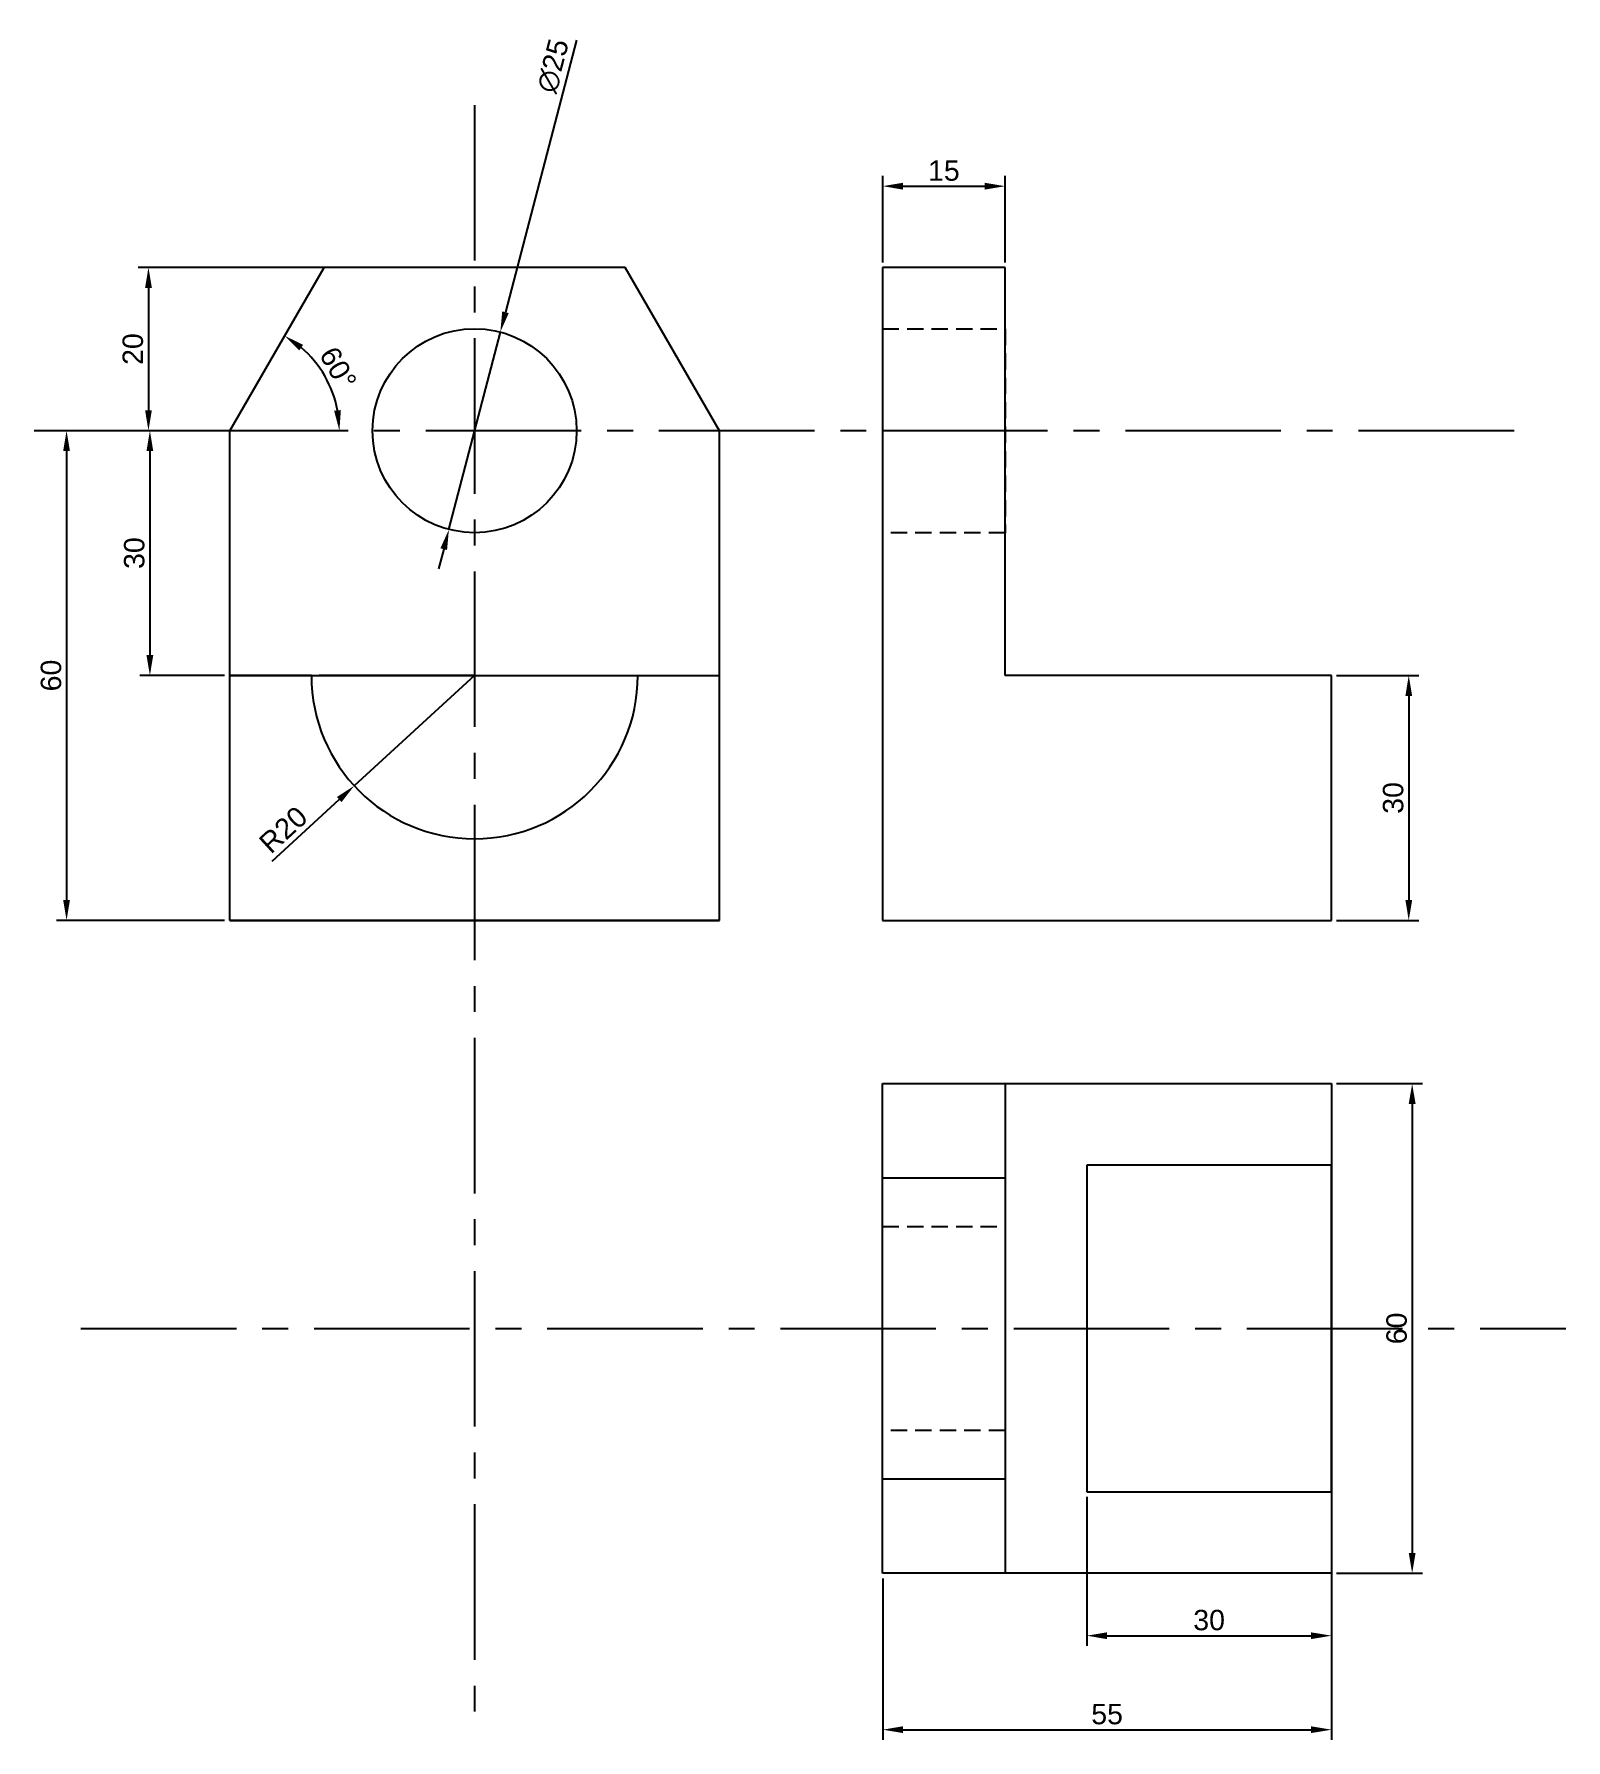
# Model space of a CAD drawing. Header units: millimetres. Extents: x 3296 to 3484, y 1300 to 1509.
import ezdxf

# ---------------------------------------------------------------- set-up
doc = ezdxf.new("R2010")
doc.units = ezdxf.units.MM
doc.linetypes.add('CENTER2', pattern=[28.575, 19.05, -3.175, 3.175, -3.175])
doc.linetypes.add('JIS_02_2.0', pattern=[3, 2, -1])
doc.styles.get("Standard").update_dxf_attribs({"font": 'arial.ttf'})
doc.dimstyles.new('ISO-25', dxfattribs={"dimtxt": 2.5, "dimasz": 2.5, "dimexe": 1.25, "dimexo": 0.625, "dimtad": 1, "dimtxsty": 'Standard', "dimcen": 2.5, "dimadec": 0, "dimazin": 0, "dimtfac": 1, "dimtmove": 0, "dimatfit": 3, "dimfxl": 1, "dimarcsym": 0})

# ---------------------------------------------------------------- blocks, each defined once
blk = doc.blocks.new('*D2')
at = {"color": 0, "lineweight": -2, "transparency": 16777216}
for p, q in [((3455.64, 1430.18), (3465.73, 1430.18)), ((3464.48, 1427.68), (3464.48, 1402.68)), ((3455.64, 1400.18), (3465.73, 1400.18))]:
    blk.add_line(p, q, dxfattribs=at)
at = {"color": 0, "transparency": 16777216}
for points in [[(3464.07, 1427.68), (3464.9, 1427.68), (3464.48, 1430.18)], [(3464.07, 1402.68), (3464.9, 1402.68), (3464.48, 1400.18)]]:
    blk.add_solid(points, dxfattribs=at)
at = {"layer": 'Defpoints', "color": 0, "transparency": 16777216}
for p in [(3455.02, 1430.18), (3455.02, 1400.18), (3464.48, 1400.18)]:
    blk.add_point(p, dxfattribs=at)
at = {"color": 0, "transparency": 16777216, "insert": (3462.58, 1415.18), "char_height": 2.5, "attachment_point": 5, "rotation": 90}
blk.add_mtext('30', dxfattribs=at)
blk = doc.blocks.new('*D3')
at = {"color": 0, "lineweight": -2, "transparency": 16777216}
for p, q in [((3319.39, 1480.18), (3308.8, 1480.18)), ((3310.05, 1477.68), (3310.05, 1462.68)), ((3319.39, 1460.18), (3308.8, 1460.18))]:
    blk.add_line(p, q, dxfattribs=at)
at = {"color": 0, "transparency": 16777216}
for points in [[(3309.64, 1477.68), (3310.47, 1477.68), (3310.05, 1480.18)], [(3309.64, 1462.68), (3310.47, 1462.68), (3310.05, 1460.18)]]:
    blk.add_solid(points, dxfattribs=at)
at = {"layer": 'Defpoints', "color": 0, "transparency": 16777216}
for p in [(3320.02, 1480.18), (3310.05, 1460.18), (3320.02, 1460.18)]:
    blk.add_point(p, dxfattribs=at)
at = {"color": 0, "transparency": 16777216, "insert": (3308.15, 1470.18), "char_height": 2.5, "attachment_point": 5, "rotation": 90}
blk.add_mtext('20', dxfattribs=at)
blk = doc.blocks.new('*D4')
at = {"color": 0, "lineweight": -2, "transparency": 16777216}
for p, q in [((3319.39, 1460.18), (3308.98, 1460.18)), ((3310.23, 1457.68), (3310.23, 1432.68)), ((3319.39, 1430.18), (3308.98, 1430.18))]:
    blk.add_line(p, q, dxfattribs=at)
at = {"color": 0, "transparency": 16777216}
for points in [[(3309.81, 1457.68), (3310.64, 1457.68), (3310.23, 1460.18)], [(3309.81, 1432.68), (3310.64, 1432.68), (3310.23, 1430.18)]]:
    blk.add_solid(points, dxfattribs=at)
at = {"layer": 'Defpoints', "color": 0, "transparency": 16777216}
for p in [(3320.02, 1460.18), (3310.23, 1430.18), (3320.02, 1430.18)]:
    blk.add_point(p, dxfattribs=at)
at = {"color": 0, "transparency": 16777216, "insert": (3308.32, 1445.18), "char_height": 2.5, "attachment_point": 5, "rotation": 90}
blk.add_mtext('30', dxfattribs=at)
blk = doc.blocks.new('*D6')
at = {"color": 0, "lineweight": -2, "transparency": 16777216}
for p, q in [((3400.02, 1480.8), (3400.02, 1491.39)), ((3415.02, 1480.8), (3415.02, 1491.39)), ((3402.52, 1490.14), (3412.52, 1490.14))]:
    blk.add_line(p, q, dxfattribs=at)
at = {"color": 0, "transparency": 16777216}
for points in [[(3402.52, 1490.56), (3402.52, 1489.72), (3400.02, 1490.14)], [(3412.52, 1490.56), (3412.52, 1489.72), (3415.02, 1490.14)]]:
    blk.add_solid(points, dxfattribs=at)
at = {"layer": 'Defpoints', "color": 0, "transparency": 16777216}
for p in [(3415.02, 1490.14), (3400.02, 1480.18), (3415.02, 1480.18)]:
    blk.add_point(p, dxfattribs=at)
at = {"color": 0, "transparency": 16777216, "insert": (3407.52, 1492.04), "char_height": 2.5, "attachment_point": 5}
blk.add_mtext('15', dxfattribs=at)
blk = doc.blocks.new('*D7')
at = {"color": 0, "lineweight": -2, "transparency": 16777216}
for p, q in [((3425.02, 1329.55), (3425.02, 1311.28)), ((3455.02, 1329.55), (3455.02, 1311.28)), ((3427.52, 1312.53), (3452.52, 1312.53))]:
    blk.add_line(p, q, dxfattribs=at)
at = {"color": 0, "transparency": 16777216}
for points in [[(3427.52, 1312.94), (3427.52, 1312.11), (3425.02, 1312.53)], [(3452.52, 1312.94), (3452.52, 1312.11), (3455.02, 1312.53)]]:
    blk.add_solid(points, dxfattribs=at)
at = {"layer": 'Defpoints', "color": 0, "transparency": 16777216}
for p in [(3425.02, 1330.18), (3455.02, 1330.18), (3455.02, 1312.53)]:
    blk.add_point(p, dxfattribs=at)
at = {"color": 0, "transparency": 16777216, "insert": (3440.02, 1314.43), "char_height": 2.5, "attachment_point": 5}
blk.add_mtext('30', dxfattribs=at)
blk = doc.blocks.new('*D8')
at = {"color": 0, "lineweight": -2, "transparency": 16777216}
for p, q in [((3400.02, 1319.55), (3400.02, 1299.76)), ((3455.02, 1319.55), (3455.02, 1299.76)), ((3402.52, 1301.01), (3452.52, 1301.01))]:
    blk.add_line(p, q, dxfattribs=at)
at = {"color": 0, "transparency": 16777216}
for points in [[(3402.52, 1301.43), (3402.52, 1300.6), (3400.02, 1301.01)], [(3452.52, 1301.43), (3452.52, 1300.6), (3455.02, 1301.01)]]:
    blk.add_solid(points, dxfattribs=at)
at = {"layer": 'Defpoints', "color": 0, "transparency": 16777216}
for p in [(3400.02, 1320.18), (3455.02, 1320.18), (3455.02, 1301.01)]:
    blk.add_point(p, dxfattribs=at)
at = {"color": 0, "transparency": 16777216, "insert": (3427.52, 1302.91), "char_height": 2.5, "attachment_point": 5}
blk.add_mtext('55', dxfattribs=at)
blk = doc.blocks.new('*D9')
at = {"color": 0, "lineweight": -2, "transparency": 16777216}
for p, q in [((3362.49, 1508.04), (3353.8, 1474.69)), ((3346.87, 1448.08), (3353.17, 1472.27)), ((3346.23, 1445.66), (3345.6, 1443.24))]:
    blk.add_line(p, q, dxfattribs=at)
at = {"color": 0, "transparency": 16777216}
for points in [[(3353.4, 1474.8), (3354.2, 1474.59), (3353.17, 1472.27)], [(3345.83, 1445.77), (3346.64, 1445.56), (3346.87, 1448.08)]]:
    blk.add_solid(points, dxfattribs=at)
at = {"layer": 'Defpoints', "color": 0, "transparency": 16777216}
for p in [(3353.17, 1472.27), (3346.87, 1448.08)]:
    blk.add_point(p, dxfattribs=at)
at = {"color": 0, "transparency": 16777216, "insert": (3359.63, 1504.88), "char_height": 2.5, "attachment_point": 5, "rotation": 75.3966}
blk.add_mtext('∅25', dxfattribs=at)
blk = doc.blocks.new('*D11')
at = {"color": 0, "lineweight": -2, "transparency": 16777216}
blk.add_arc((3320.02, 1460.18), 13.43, 10.6814, 49.3186, dxfattribs=at)
at = {"color": 0, "transparency": 16777216}
for points in [[(3328.53, 1470.02), (3329.01, 1470.7), (3326.73, 1471.81)], [(3333.63, 1462.7), (3332.8, 1462.63), (3333.45, 1460.18)]]:
    blk.add_solid(points, dxfattribs=at)
at = {"layer": 'Defpoints', "color": 0, "transparency": 16777216}
for p in [(3331.56, 1480.18), (3332.64, 1464.77), (3296.04, 1460.18), (3320.02, 1460.18), (3477.38, 1460.18)]:
    blk.add_point(p, dxfattribs=at)
at = {"color": 0, "transparency": 16777216, "insert": (3333.29, 1467.84), "char_height": 2.5, "attachment_point": 5, "rotation": 300}
blk.add_mtext('60°', dxfattribs=at)
blk = doc.blocks.new('*D12')
at = {"color": 0, "lineweight": -2, "transparency": 16777216}
for p, q in [((3455.64, 1380.18), (3466.15, 1380.18)), ((3464.9, 1377.68), (3464.9, 1322.68)), ((3455.64, 1320.18), (3466.15, 1320.18))]:
    blk.add_line(p, q, dxfattribs=at)
at = {"color": 0, "transparency": 16777216}
for points in [[(3464.48, 1377.68), (3465.32, 1377.68), (3464.9, 1380.18)], [(3464.48, 1322.68), (3465.32, 1322.68), (3464.9, 1320.18)]]:
    blk.add_solid(points, dxfattribs=at)
at = {"layer": 'Defpoints', "color": 0, "transparency": 16777216}
for p in [(3455.02, 1380.18), (3455.02, 1320.18), (3464.9, 1320.18)]:
    blk.add_point(p, dxfattribs=at)
at = {"color": 0, "transparency": 16777216, "insert": (3463, 1350.18), "char_height": 2.5, "attachment_point": 5, "rotation": 90}
blk.add_mtext('60', dxfattribs=at)
blk = doc.blocks.new('*D13')
at = {"color": 0, "lineweight": -2, "transparency": 16777216}
for p, q in [((3319.39, 1460.18), (3298.77, 1460.18)), ((3300.02, 1457.68), (3300.02, 1402.68)), ((3319.39, 1400.18), (3298.77, 1400.18))]:
    blk.add_line(p, q, dxfattribs=at)
at = {"color": 0, "transparency": 16777216}
for points in [[(3299.6, 1457.68), (3300.43, 1457.68), (3300.02, 1460.18)], [(3299.6, 1402.68), (3300.43, 1402.68), (3300.02, 1400.18)]]:
    blk.add_solid(points, dxfattribs=at)
at = {"layer": 'Defpoints', "color": 0, "transparency": 16777216}
for p in [(3320.02, 1460.18), (3300.02, 1400.18), (3320.02, 1400.18)]:
    blk.add_point(p, dxfattribs=at)
at = {"color": 0, "transparency": 16777216, "insert": (3298.12, 1430.18), "char_height": 2.5, "attachment_point": 5, "rotation": 90}
blk.add_mtext('60', dxfattribs=at)
blk = doc.blocks.new('*D14')
at = {"color": 0, "lineweight": -2, "transparency": 16777216}
for p, q in [((3350.02, 1430.18), (3335.27, 1416.67)), ((3325.2, 1407.45), (3333.43, 1414.98))]:
    blk.add_line(p, q, dxfattribs=at)
at = {"color": 0, "transparency": 16777216}
blk.add_solid([(3333.14, 1415.29), (3333.71, 1414.67), (3335.27, 1416.67)], dxfattribs=at)
at = {"layer": 'Defpoints', "color": 0, "transparency": 16777216}
for p in [(3350.02, 1430.18), (3335.27, 1416.67)]:
    blk.add_point(p, dxfattribs=at)
at = {"color": 0, "transparency": 16777216, "insert": (3326.58, 1411.28), "char_height": 2.5, "attachment_point": 5, "rotation": 42.4905}
blk.add_mtext('R20', dxfattribs=at)

msp = doc.modelspace()

# ---------------------------------------------------------------- linework, layer by layer
at = {"linetype": 'CENTER2'}
for p, q in [((3350.017, 1500.08), (3350.017, 1302.37)), ((3477.382, 1460.176), (3296.042, 1460.176)), ((3415.017, 1460.176), (3400.017, 1460.176)), ((3350.017, 1430.176), (3330.017, 1430.176)), ((3330.017, 1430.176), (3370.017, 1430.176)), ((3301.777, 1350.176), (3483.736, 1350.176))]:
    msp.add_line(p, q, dxfattribs=at)
at = {"color": 40, "true_color": 0xf8d731}
msp.add_line((3331.564, 1480.176), (3310.053, 1480.176), dxfattribs=at)
for p, q in [((3320.017, 1460.176), (3331.564, 1480.176)), ((3368.47, 1480.176), (3331.564, 1480.176)), ((3380.017, 1460.176), (3368.47, 1480.176)), ((3415.017, 1480.176), (3400.017, 1480.176)), ((3400.017, 1480.176), (3400.017, 1460.176)), ((3415.017, 1460.176), (3415.017, 1480.176)), ((3320.017, 1400.176), (3320.017, 1460.176)), ((3380.017, 1400.176), (3380.017, 1460.176)), ((3415.017, 1460.176), (3400.017, 1460.176)), ((3400.017, 1460.176), (3400.017, 1400.176)), ((3415.017, 1430.176), (3415.017, 1460.176)), ((3330.017, 1430.176), (3320.017, 1430.176)), ((3320.017, 1430.176), (3380.017, 1430.176)), ((3330.017, 1430.176), (3370.017, 1430.176)), ((3455.017, 1430.176), (3415.017, 1430.176)), ((3455.017, 1400.176), (3455.017, 1430.176)), ((3320.017, 1400.176), (3380.017, 1400.176)), ((3380.017, 1400.176), (3320.017, 1400.176)), ((3400.017, 1400.176), (3455.017, 1400.176)), ((3400.017, 1380.176), (3455.017, 1380.176)), ((3400.017, 1320.176), (3400.017, 1380.176)), ((3415.017, 1380.176), (3415.017, 1320.176)), ((3455.017, 1380.176), (3455.017, 1320.176)), ((3425.017, 1370.176), (3425.017, 1330.176)), ((3455.017, 1370.176), (3425.017, 1370.176)), ((3455.017, 1330.176), (3455.017, 1370.176)), ((3400.017, 1350.176), (3400.017, 1368.629)), ((3400.017, 1368.629), (3415.017, 1368.629)), ((3415.017, 1368.629), (3415.017, 1331.723)), ((3415.017, 1331.723), (3400.017, 1331.723)), ((3425.017, 1330.176), (3455.017, 1330.176)), ((3455.017, 1320.176), (3400.017, 1320.176))]:
    msp.add_line(p, q)
at = {"linetype": 'JIS_02_2.0'}
for p, q in [((3400.017, 1472.676), (3415.017, 1472.676)), ((3415.017, 1472.676), (3415.017, 1447.676)), ((3415.017, 1447.676), (3400.017, 1447.676)), ((3400.017, 1362.676), (3415.017, 1362.676)), ((3415.017, 1362.676), (3415.017, 1337.676)), ((3415.017, 1337.676), (3400.017, 1337.676))]:
    msp.add_line(p, q, dxfattribs=at)
msp.add_circle((3350.017, 1460.176), 12.5)
msp.add_arc((3350.017, 1430.176), 20, 180, 0)

# ---------------------------------------------------------------- dimensions: what is measured, and where the dimension line sits
at = {"color": 40, "true_color": 0xf8d731}
dim = msp.add_diameter_dim_2p(p1=(3346.865, 1448.08), p2=(3353.168, 1472.272), dimstyle='ISO-25', dxfattribs=at)
dim.commit()
dim.dimension.update_dxf_attribs({"geometry": '*D9', "text_midpoint": (3361.534, 1504.38), "dimtype": 163})
for base, p1, p2, picture, middle in [((3415.017, 1490.14), (3400.017, 1480.176), (3415.017, 1480.176), '*D6', (3407.517, 1492.042)), ((3455.017, 1312.527), (3425.017, 1330.176), (3455.017, 1330.176), '*D7', (3440.017, 1314.43)), ((3455.017, 1301.012), (3400.017, 1320.176), (3455.017, 1320.176), '*D8', (3427.517, 1302.909))]:
    dim = msp.add_linear_dim(base=base, p1=p1, p2=p2, dimstyle='ISO-25', dxfattribs=at)
    dim.commit()
    dim.dimension.update_dxf_attribs({"geometry": picture, "text_midpoint": middle})
dim = msp.add_angular_dim_2l(base=(3332.637, 1464.769), line1=((3477.382, 1460.176), (3296.042, 1460.176)), line2=((3320.017, 1460.176), (3331.564, 1480.176)), dimstyle='ISO-25', dxfattribs=at)
dim.commit()
dim.dimension.update_dxf_attribs({"geometry": '*D11', "text_midpoint": (3333.294, 1467.841)})
for base, p1, p2, picture, middle in [((3310.053, 1460.176), (3320.017, 1480.176), (3320.017, 1460.176), '*D3', (3308.151, 1470.176)), ((3300.017, 1400.176), (3320.017, 1460.176), (3320.017, 1400.176), '*D13', (3298.115, 1430.176)), ((3310.225, 1430.176), (3320.017, 1460.176), (3320.017, 1430.176), '*D4', (3308.323, 1445.176)), ((3464.484, 1400.176), (3455.017, 1430.176), (3455.017, 1400.176), '*D2', (3462.581, 1415.176)), ((3464.899, 1320.176), (3455.017, 1380.176), (3455.017, 1320.176), '*D12', (3462.998, 1350.176))]:
    dim = msp.add_linear_dim(base=base, p1=p1, p2=p2, angle=90, dimstyle='ISO-25', dxfattribs=at)
    dim.commit()
    dim.dimension.update_dxf_attribs({"geometry": picture, "text_midpoint": middle})
dim = msp.add_radius_dim(center=(3350.017, 1430.176), mpoint=(3335.269, 1416.667), dimstyle='ISO-25', dxfattribs=at)
dim.commit()
dim.dimension.update_dxf_attribs({"geometry": '*D14', "text_midpoint": (3327.863, 1409.883), "dimtype": 164})

doc.saveas('drawing.dxf')
